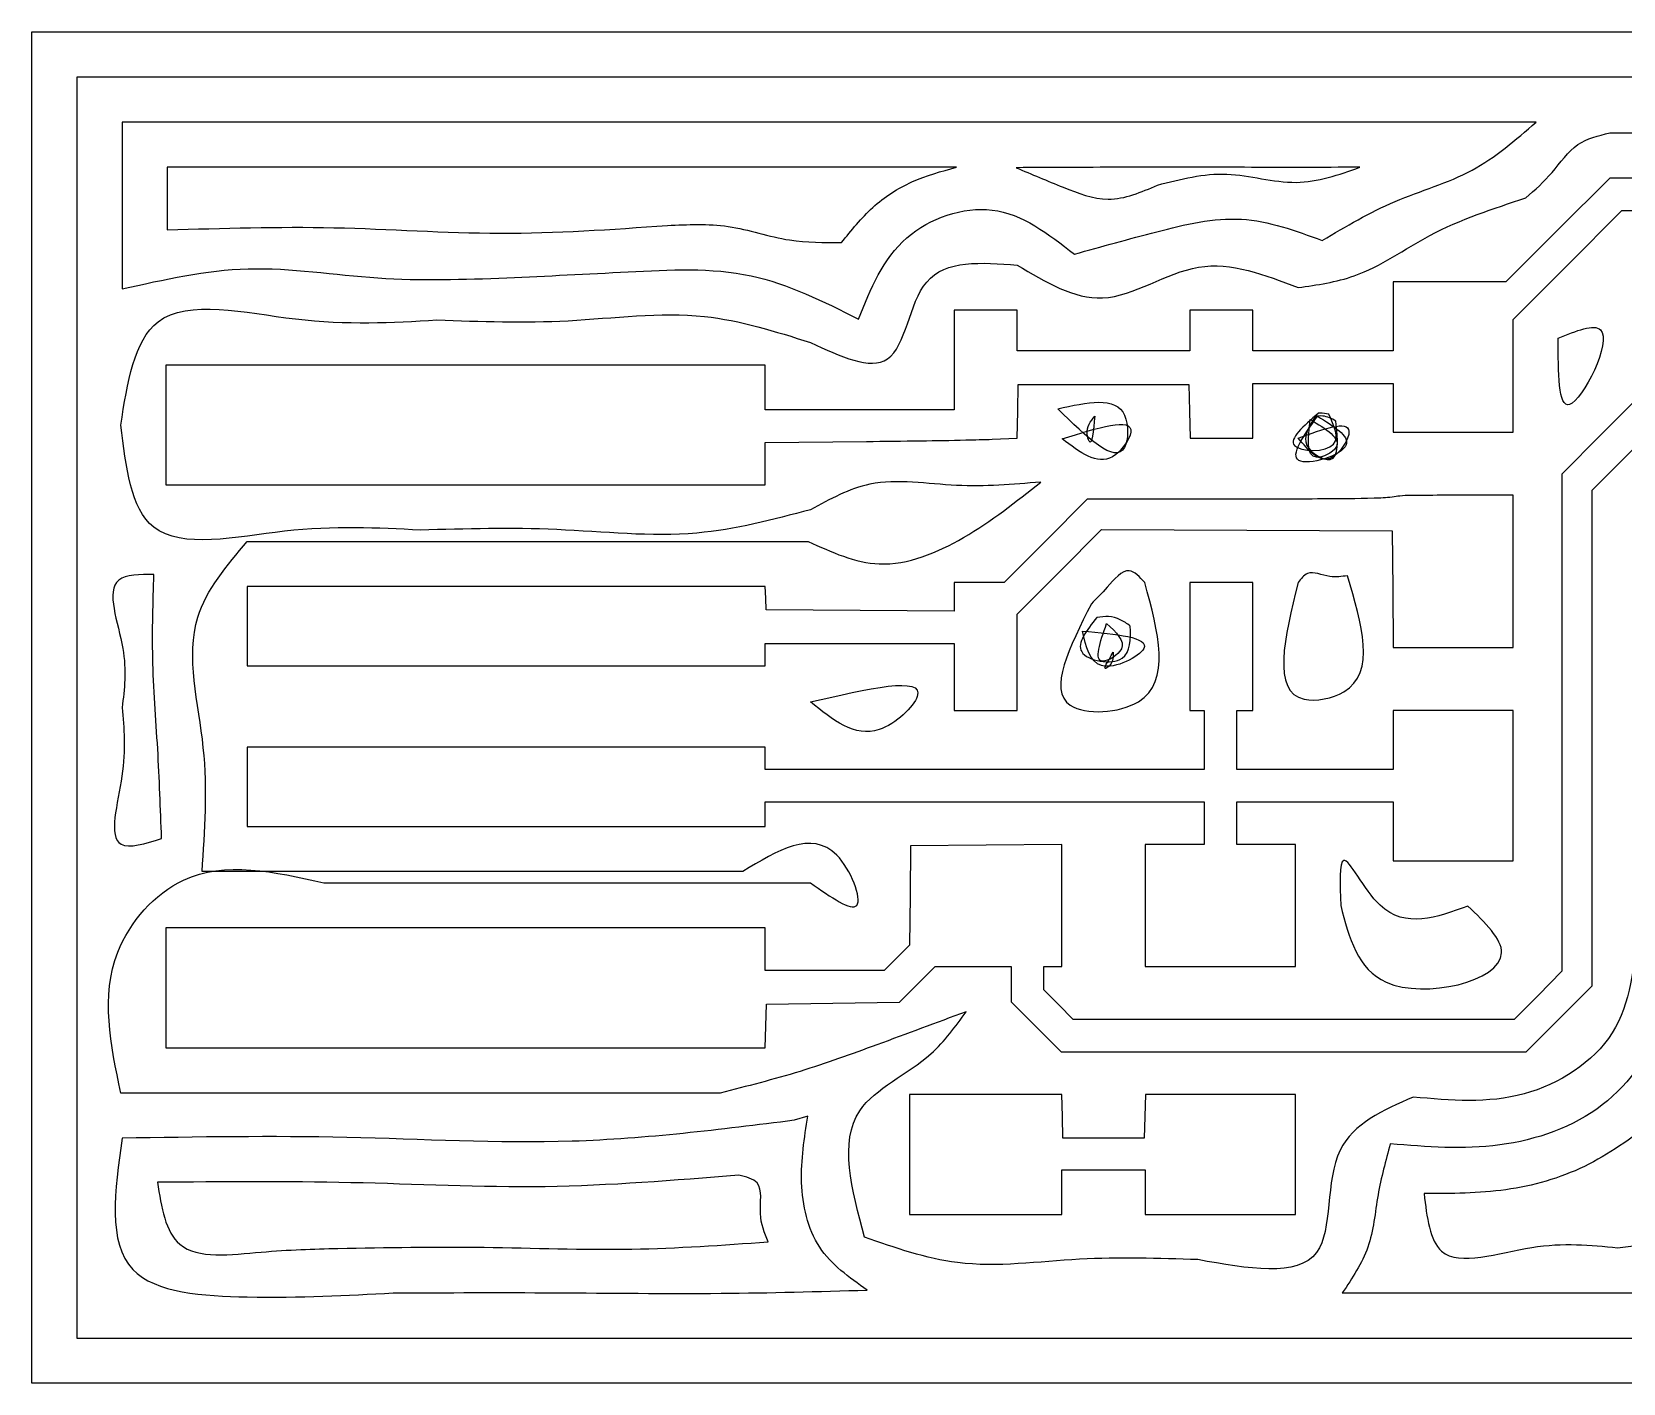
# Model space of a CAD drawing. Extents: x 61.3 to 109.4, y 176.4 to 193.3.
# Drawn here: x 61.31 to 81.2, y 176.38 to 193.27 of the extents above; entities that cross this region are included whole.
import ezdxf

# ---------------------------------------------------------------- set-up
doc = ezdxf.new("R2010")
doc.units = 0
doc.layers.add('Layer_1', color=7, linetype='CONTINUOUS')

msp = doc.modelspace()

# ---------------------------------------------------------------- linework, layer by layer
at = {"layer": 'Layer_1', "color": 7}
for p, q in [((61.305226, 184.824242), (61.305226, 193.269742)), ((61.305226, 193.269742), (85.371726, 193.269742)), ((81.030298, 192.005603), (81.030298, 192.005617)), ((73.610391, 191.571816), (73.610391, 191.571811)), ((81.030561, 191.440953), (80.381102, 190.793253)), ((93.791648, 191.440953), (81.030561, 191.440953)), ((80.501095, 190.354936), (81.18037, 191.034558)), ((81.18037, 191.034558), (93.791388, 191.034558)), ((62.998395, 190.793493), (62.998395, 190.793493)), ((80.381102, 190.793253), (79.731644, 190.145553)), ((79.821823, 189.675311), (80.501095, 190.354936)), ((62.433951, 190.055967), (62.433951, 190.055967)), ((79.027429, 190.145553), (78.323214, 190.145553)), ((78.323214, 190.145553), (78.323214, 189.713753)), ((79.731644, 190.145553), (79.027429, 190.145553)), ((73.230514, 189.789953), (72.836814, 189.789953)), ((72.836814, 189.789953), (72.836814, 189.167653)), ((73.624214, 189.789953), (73.230514, 189.789953)), ((73.624214, 189.535953), (73.624214, 189.789953)), ((76.176914, 189.789953), (75.783214, 189.789953)), ((75.783214, 189.789953), (75.783214, 189.535953)), ((76.570614, 189.789953), (76.176914, 189.789953)), ((76.570614, 189.535953), (76.570614, 189.789953)), ((78.323214, 189.713753), (78.323214, 189.281953)), ((79.821823, 188.970636), (79.821823, 189.675311)), ((73.624214, 189.281953), (73.624214, 189.535953)), ((75.783214, 189.535953), (75.783214, 189.281953)), ((76.570614, 189.281953), (76.570614, 189.535953)), ((80.386479, 189.441363), (80.386479, 189.441363)), ((74.703714, 189.281953), (73.624214, 189.281953)), ((75.783214, 189.281953), (74.703714, 189.281953)), ((77.446914, 189.281953), (76.570614, 189.281953)), ((78.323214, 189.281953), (77.446914, 189.281953)), ((66.728114, 189.104153), (62.981614, 189.104153)), ((62.981614, 189.104153), (62.981614, 188.354853)), ((70.474614, 189.104153), (66.728114, 189.104153)), ((70.474614, 188.824753), (70.474614, 189.104153)), ((72.836814, 189.167653), (72.836814, 188.545353)), ((70.474614, 188.545353), (70.474614, 188.824753)), ((73.629845, 188.52779), (73.636928, 188.862858)), ((73.636928, 188.862858), (74.703728, 188.862858)), ((74.703728, 188.862858), (75.770528, 188.862858)), ((75.770528, 188.862858), (75.777612, 188.526308)), ((76.570623, 188.532658), (76.570623, 188.875558)), ((76.570623, 188.875558), (77.446923, 188.875558)), ((77.446923, 188.875558), (78.323223, 188.875558)), ((78.323223, 188.875558), (78.323223, 188.570758)), ((79.821823, 188.265958), (79.821823, 188.970636)), ((81.422031, 188.737453), (80.926731, 188.239895)), ((71.655714, 188.545353), (70.474614, 188.545353)), ((72.836814, 188.545353), (71.655714, 188.545353)), ((73.622761, 188.192722), (73.629845, 188.52779)), ((74.131289, 188.557215), (74.131289, 188.557215)), ((74.592657, 188.467299), (74.592657, 188.467299)), ((75.777612, 188.526308), (75.784696, 188.189758)), ((76.570623, 188.189758), (76.570623, 188.532658)), ((77.287549, 188.42437), (77.287549, 188.42437)), ((77.355347, 188.465605), (77.355347, 188.465605)), ((77.377948, 188.464609), (77.377948, 188.464609)), ((77.434172, 188.504295), (77.391175, 188.503166)), ((77.391175, 188.503166), (77.391175, 188.503194)), ((77.519059, 188.492724), (77.434172, 188.504295)), ((78.323223, 188.570758), (78.323223, 188.265958)), ((62.981614, 188.354853), (62.981614, 187.605553)), ((78.323223, 188.265958), (79.072523, 188.265958)), ((79.072523, 188.265958), (79.821823, 188.265958)), ((80.926731, 188.239895), (80.431431, 187.742335)), ((81.174048, 187.903673), (81.535668, 188.265942)), ((70.474614, 188.138027), (71.738264, 188.149965)), ((70.474614, 187.87179), (70.474614, 188.138027)), ((73.312336, 188.177312), (73.622761, 188.192722)), ((74.186963, 188.18075), (74.186963, 188.18075)), ((75.784696, 188.189758), (76.177659, 188.189758)), ((76.177659, 188.189758), (76.570623, 188.189758)), ((77.134861, 188.189555), (77.134861, 188.189555)), ((70.474614, 187.605553), (70.474614, 187.87179)), ((80.812426, 187.541407), (81.174048, 187.903673)), ((62.981614, 187.605553), (66.728114, 187.605553)), ((66.728114, 187.605553), (70.474614, 187.605553)), ((80.431431, 187.742335), (80.431431, 184.634636)), ((74.500071, 187.427849), (73.979837, 186.907149)), ((76.397457, 187.427849), (74.500071, 187.427849)), ((79.821837, 187.478649), (79.074035, 187.478649)), ((79.821837, 186.526149), (79.821837, 187.478649)), ((80.812426, 184.443778), (80.812426, 187.541407)), ((74.150643, 186.518591), (74.677061, 187.047187)), ((74.677061, 187.047187), (76.493793, 187.040668)), ((76.493793, 187.040668), (78.310526, 187.034149)), ((78.310526, 187.034149), (78.317271, 186.303899)), ((73.979837, 186.907149), (73.459602, 186.386449)), ((73.624226, 185.989991), (74.150643, 186.518591)), ((79.821837, 185.573649), (79.821837, 186.526149)), ((67.234864, 186.335649), (63.997631, 186.335649)), ((63.997631, 186.335649), (63.997631, 185.840349)), ((70.472097, 186.335649), (67.234864, 186.335649)), ((70.479717, 186.189599), (70.472097, 186.335649)), ((73.148218, 186.386449), (72.836837, 186.386449)), ((72.836837, 186.386449), (72.836837, 186.208395)), ((72.836837, 186.208395), (72.836837, 186.030341)), ((73.459602, 186.386449), (73.148218, 186.386449)), ((76.176926, 186.386342), (75.783226, 186.386342)), ((75.783226, 186.386342), (75.783226, 185.586242)), ((76.570626, 186.386342), (76.176926, 186.386342)), ((76.570626, 185.586242), (76.570626, 186.386342)), ((77.134861, 186.386545), (77.134861, 186.386545)), ((78.317271, 186.303899), (78.324016, 185.573649)), ((70.487337, 186.043549), (70.479717, 186.189599)), ((71.662087, 186.036945), (70.487337, 186.043549)), ((72.836837, 186.030341), (71.662087, 186.036945)), ((74.550764, 186.120308), (74.550764, 186.120308)), ((63.997631, 185.840349), (63.997631, 185.345049)), ((73.624226, 185.388124), (73.624226, 185.989991)), ((74.618562, 185.949414), (74.618562, 185.949414)), ((74.740381, 185.873346), (74.740381, 185.873346)), ((70.474631, 185.484749), (70.474631, 185.624449)), ((70.474631, 185.624449), (71.655731, 185.624449)), ((71.655731, 185.624449), (72.836831, 185.624449)), ((72.836831, 185.624449), (72.836831, 185.205349)), ((74.437765, 185.78019), (74.437765, 185.78019)), ((70.474631, 185.345049), (70.474631, 185.484749)), ((74.823616, 185.514399), (74.823616, 185.514399)), ((75.783226, 185.586242), (75.783226, 184.786142)), ((76.570626, 184.786142), (76.570626, 185.586242)), ((78.324016, 185.573649), (79.072926, 185.573649)), ((79.072926, 185.573649), (79.821837, 185.573649)), ((63.997631, 185.345049), (67.236131, 185.345049)), ((67.236131, 185.345049), (70.474631, 185.345049)), ((73.624231, 185.388119), (73.624226, 185.388124)), ((73.624231, 184.786249), (73.624231, 185.388119)), ((72.836831, 185.205349), (72.836831, 184.786249)), ((61.305226, 176.378742), (61.305226, 184.824242)), ((61.305226, 184.824242), (61.305226, 184.824242)), ((61.869506, 184.824383), (61.869506, 184.824383)), ((62.433951, 184.824275), (62.433951, 184.824275)), ((71.038971, 184.893276), (71.038971, 184.893276)), ((72.836831, 184.786249), (73.230531, 184.786249)), ((73.230531, 184.786249), (73.624231, 184.786249)), ((75.783226, 184.786142), (75.872126, 184.786142)), ((75.872126, 184.786142), (75.961026, 184.786142)), ((75.961026, 184.786142), (75.961026, 184.417842)), ((76.367426, 184.417842), (76.367426, 184.786142)), ((76.367426, 184.786142), (76.469026, 184.786142)), ((76.469026, 184.786142), (76.570626, 184.786142)), ((79.072526, 184.786142), (78.323226, 184.786142)), ((78.323226, 184.786142), (78.323226, 184.417842)), ((79.821826, 184.786142), (79.072526, 184.786142)), ((79.821826, 183.846342), (79.821826, 184.786142)), ((80.431431, 184.634636), (80.431431, 181.526938)), ((75.961026, 184.417842), (75.961026, 184.049542)), ((76.367426, 184.049542), (76.367426, 184.417842)), ((78.323226, 184.417842), (78.323226, 184.049542)), ((80.812426, 181.346149), (80.812426, 184.443778)), ((67.236126, 184.328942), (63.997626, 184.328942)), ((63.997626, 184.328942), (63.997626, 183.833642)), ((70.474626, 184.328942), (67.236126, 184.328942)), ((70.474626, 184.189242), (70.474626, 184.328942)), ((70.474626, 184.049542), (70.474626, 184.189242)), ((73.217826, 184.049542), (70.474626, 184.049542)), ((75.961026, 184.049542), (73.217826, 184.049542)), ((77.345326, 184.049542), (76.367426, 184.049542)), ((78.323226, 184.049542), (77.345326, 184.049542)), ((63.997626, 183.833642), (63.997626, 183.338342)), ((79.821826, 182.906542), (79.821826, 183.846342)), ((70.474626, 183.490742), (70.474626, 183.643142)), ((70.474626, 183.643142), (73.217826, 183.643142)), ((73.217826, 183.643142), (75.961026, 183.643142)), ((75.961026, 183.643142), (75.961026, 183.376442)), ((76.367426, 183.376442), (76.367426, 183.643142)), ((76.367426, 183.643142), (77.345326, 183.643142)), ((77.345326, 183.643142), (78.323226, 183.643142)), ((78.323226, 183.643142), (78.323226, 183.274842)), ((70.474626, 183.338342), (70.474626, 183.490742)), ((63.997626, 183.338342), (67.236126, 183.338342)), ((67.236126, 183.338342), (70.474626, 183.338342)), ((75.961026, 183.376442), (75.961026, 183.109742)), ((76.367426, 183.109742), (76.367426, 183.376442)), ((78.323226, 183.274842), (78.323226, 182.906542)), ((72.290731, 183.097027), (72.28393, 182.474942)), ((73.236881, 183.103688), (72.290731, 183.097027)), ((74.183031, 183.110348), (73.236881, 183.103688)), ((74.183031, 182.348041), (74.183031, 183.110348)), ((75.592726, 183.109742), (75.224426, 183.109742)), ((75.224426, 183.109742), (75.224426, 182.347742)), ((75.961026, 183.109742), (75.592726, 183.109742)), ((76.735726, 183.109742), (76.367426, 183.109742)), ((77.104026, 183.109742), (76.735726, 183.109742)), ((77.104026, 182.347742), (77.104026, 183.109742)), ((78.323226, 182.906542), (79.072526, 182.906542)), ((79.072526, 182.906542), (79.821826, 182.906542)), ((72.28393, 182.474942), (72.277128, 181.852856)), ((74.183031, 181.58573), (74.183031, 182.348041)), ((75.224426, 182.347742), (75.224426, 181.585742)), ((77.104026, 181.585742), (77.104026, 182.347742)), ((77.104026, 182.347742), (77.104026, 182.347742)), ((77.668436, 182.347812), (77.668436, 182.347812)), ((66.728159, 182.068327), (62.981659, 182.068327)), ((62.981659, 182.068327), (62.981659, 181.319027)), ((70.474659, 182.068327), (66.728159, 182.068327)), ((70.474659, 181.801627), (70.474659, 182.068327)), ((72.277128, 181.852856), (72.119577, 181.693892)), ((70.474659, 181.534927), (70.474659, 181.801627)), ((72.119577, 181.693892), (71.962027, 181.534927)), ((71.218343, 181.534927), (70.474659, 181.534927)), ((71.962027, 181.534927), (71.218343, 181.534927)), ((72.373318, 181.363477), (72.596567, 181.585727)), ((72.596567, 181.585727), (73.072315, 181.585727)), ((73.072315, 181.585727), (73.548062, 181.585727)), ((73.548062, 181.585727), (73.548062, 181.364598)), ((73.954431, 181.440279), (73.954431, 181.58573)), ((73.954431, 181.58573), (74.068731, 181.58573)), ((73.954431, 181.294824), (73.954431, 181.440279)), ((74.068731, 181.58573), (74.183031, 181.58573)), ((75.224426, 181.585742), (76.164226, 181.585742)), ((76.164226, 181.585742), (77.104026, 181.585742)), ((80.431431, 181.526938), (80.134333, 181.226134)), ((62.981659, 181.319027), (62.981659, 180.569727)), ((72.150066, 181.141227), (72.373318, 181.363477)), ((73.548062, 181.364598), (73.548062, 181.143468)), ((74.137946, 181.110079), (73.954431, 181.294824)), ((80.398823, 180.932544), (80.812426, 181.346149)), ((70.480166, 180.842777), (70.487362, 181.115827)), ((70.487362, 181.115827), (71.318715, 181.128527)), ((71.318715, 181.128527), (72.150066, 181.141227)), ((73.548062, 181.143468), (73.860333, 180.831198)), ((74.321458, 180.92533), (74.137946, 181.110079)), ((80.134333, 181.226134), (79.837235, 180.92533)), ((70.472941, 180.569727), (70.480166, 180.842777)), ((77.079348, 180.92533), (74.321458, 180.92533)), ((79.837235, 180.92533), (77.079348, 180.92533)), ((79.985258, 180.518927), (80.39886, 180.93253)), ((80.39886, 180.93253), (80.398823, 180.932544)), ((73.860333, 180.831198), (74.172603, 180.518927)), ((62.981659, 180.569727), (66.727301, 180.569727)), ((66.727301, 180.569727), (70.472941, 180.569727)), ((74.172603, 180.518927), (77.07893, 180.518927)), ((77.07893, 180.518927), (79.985258, 180.518927)), ((73.22969, 179.985542), (72.278048, 179.985542)), ((72.278048, 179.985542), (72.278048, 179.236242)), ((74.181329, 179.985542), (73.22969, 179.985542)), ((74.188526, 179.712492), (74.181329, 179.985542)), ((75.226144, 179.985542), (75.218919, 179.712492)), ((76.165083, 179.985542), (75.226144, 179.985542)), ((77.104026, 179.985542), (76.165083, 179.985542)), ((77.104026, 179.236242), (77.104026, 179.985542)), ((71.006451, 179.716702), (70.836674, 179.664336)), ((70.836674, 179.664336), (70.836674, 179.664336)), ((74.195723, 179.439442), (74.188526, 179.712492)), ((75.218919, 179.712492), (75.211723, 179.439442)), ((74.703723, 179.439442), (74.195723, 179.439442)), ((75.211723, 179.439442), (74.703723, 179.439442)), ((72.278048, 179.236242), (72.278048, 178.486942)), ((74.183026, 178.766342), (74.183026, 179.045742)), ((74.183026, 179.045742), (74.703726, 179.045742)), ((74.703726, 179.045742), (75.224426, 179.045742)), ((75.224426, 179.045742), (75.224426, 178.766342)), ((77.104026, 178.486942), (77.104026, 179.236242)), ((70.141592, 178.979298), (70.141592, 178.979298)), ((74.183048, 178.766342), (74.183026, 178.766342)), ((74.183048, 178.486942), (74.183048, 178.766342)), ((75.224426, 178.766342), (75.224426, 178.486942)), ((72.278048, 178.486942), (73.230548, 178.486942)), ((73.230548, 178.486942), (74.183048, 178.486942)), ((75.224426, 178.486942), (76.164226, 178.486942)), ((76.164226, 178.486942), (77.104026, 178.486942)), ((85.371726, 176.378742), (61.305226, 176.378742))]:
    msp.add_line(p, q, dxfattribs=at)
for points, knots in [([(108.873838, 192.705108), (103.651134, 192.705108), (93.205726, 192.705108), (77.537616, 192.705108), (67.092209, 192.705108), (61.869506, 192.705108)], [0, 0, 0, 0, 15.668111, 31.336222, 47.004331, 47.004331, 47.004331, 47.004331]), ([(61.869506, 192.705108), (61.869506, 191.829472), (61.869506, 190.0782), (61.869506, 187.451292), (61.869506, 185.700019), (61.869506, 184.824383)], [0, 0, 0, 0, 2.626908, 5.253816, 7.880725, 7.880725, 7.880725, 7.880725]), ([(80.109218, 192.140664), (78.145299, 192.140664), (74.217462, 192.140664), (68.325706, 192.140664), (64.397869, 192.140664), (62.433951, 192.140664)], [0, 0, 0, 0, 5.891756, 11.783512, 17.675267, 17.675267, 17.675267, 17.675267]), ([(77.436926, 190.661754), (77.733458, 190.837932), (78.328156, 191.191259), (79.335032, 191.468127), (79.854412, 191.919313), (80.109218, 192.140664)], [0, 0, 0, 0, 1.03266, 2.071015, 3.071039, 3.071039, 3.071039, 3.071039]), ([(79.982438, 191.193111), (80.095719, 191.29373), (80.327124, 191.49927), (80.587077, 191.898608), (80.888585, 191.971393), (81.030298, 192.005603)], [0, 0, 0, 0, 0.456656, 0.932833, 1.355131, 1.355131, 1.355131, 1.355131]), ([(81.030298, 192.005617), (83.892025, 192.005617), (89.615477, 192.005617), (98.200656, 192.005617), (103.924107, 192.005617), (106.785833, 192.005617)], [0, 0, 0, 0, 8.585179, 17.170358, 25.755535, 25.755535, 25.755535, 25.755535]), ([(72.8657, 191.576219), (71.769332, 191.576219), (69.576598, 191.576219), (66.287496, 191.576219), (64.094762, 191.576219), (62.998395, 191.576219)], [0, 0, 0, 0, 3.289102, 6.578204, 9.867305, 9.867305, 9.867305, 9.867305]), ([(62.998395, 191.576219), (62.998395, 191.489249), (62.998395, 191.31531), (62.998395, 191.054401), (62.998395, 190.880462), (62.998395, 190.793493)], [0, 0, 0, 0, 0.260909, 0.521818, 0.782726, 0.782726, 0.782726, 0.782726]), ([(71.427577, 190.635846), (71.550157, 190.789018), (71.795353, 191.095406), (72.296962, 191.424469), (72.676157, 191.525645), (72.8657, 191.576219)], [0, 0, 0, 0, 0.586333, 1.172835, 1.759001, 1.759001, 1.759001, 1.759001]), ([(77.907665, 191.576219), (77.426488, 191.575958), (76.461094, 191.575433), (75.028663, 191.578479), (74.07742, 191.57401), (73.610391, 191.571816)], [0, 0, 0, 0, 1.44353, 2.896185, 4.297283, 4.297283, 4.297283, 4.297283]), ([(75.378688, 191.354079), (75.666593, 191.42839), (76.240287, 191.576466), (77.097447, 191.294341), (77.643001, 191.484142), (77.907665, 191.576219)], [0, 0, 0, 0, 0.876957, 1.747474, 2.567701, 2.567701, 2.567701, 2.567701]), ([(73.610391, 191.571811), (73.804094, 191.49016), (74.174135, 191.334177), (74.783009, 191.097571), (75.173519, 191.26573), (75.378688, 191.354079)], [0, 0, 0, 0, 0.637731, 1.218291, 1.860963, 1.860963, 1.860963, 1.860963]), ([(77.134861, 190.071938), (77.373975, 190.106402), (77.971336, 190.1925), (78.822021, 190.816079), (79.572864, 191.060036), (79.982438, 191.193111)], [0, 0, 0, 0, 0.716277, 1.789425, 3.077367, 3.077367, 3.077367, 3.077367]), ([(71.638693, 189.680039), (71.792111, 190.056722), (72.090746, 190.789952), (73.378687, 191.238251), (74.013841, 190.743417), (74.337994, 190.490877)], [0, 0, 0, 0, 1.182714, 2.302201, 3.469025, 3.469025, 3.469025, 3.469025]), ([(62.998395, 190.793493), (63.693192, 190.815017), (65.080674, 190.858002), (67.164723, 190.702707), (68.553441, 190.800231), (69.250278, 190.849167)], [0, 0, 0, 0, 2.084396, 4.162461, 6.255406, 6.255406, 6.255406, 6.255406]), ([(69.250278, 190.849167), (69.505505, 190.861626), (70.024857, 190.886978), (70.727906, 190.633393), (71.209541, 190.635082), (71.427577, 190.635846)], [0, 0, 0, 0, 0.759863, 1.546215, 2.19665, 2.19665, 2.19665, 2.19665]), ([(74.337994, 190.490877), (74.678818, 190.585462), (75.360775, 190.774719), (76.426447, 191.032215), (77.102722, 190.78428), (77.436926, 190.661754)], [0, 0, 0, 0, 1.068198, 2.137363, 3.181945, 3.181945, 3.181945, 3.181945]), ([(71.038971, 189.386228), (71.413718, 189.211816), (72.19964, 188.846038), (72.309308, 190.45457), (73.176371, 190.388357), (73.624172, 190.35416)], [0, 0, 0, 0, 0.983253, 2.062087, 3.214357, 3.214357, 3.214357, 3.214357]), ([(73.624172, 190.35416), (73.978684, 190.141134), (74.723493, 189.69358), (75.886594, 190.557591), (76.717428, 190.234345), (77.134861, 190.071938)], [0, 0, 0, 0, 1.143054, 2.401493, 3.67221, 3.67221, 3.67221, 3.67221]), ([(62.433951, 190.055967), (62.957201, 190.174109), (64.014508, 190.412833), (65.625826, 190.139005), (66.705654, 190.175936), (67.243302, 190.194324)], [0, 0, 0, 0, 1.593668, 3.220253, 4.833246, 4.833246, 4.833246, 4.833246]), ([(67.243302, 190.194324), (67.745859, 190.218631), (68.75799, 190.267584), (70.295555, 190.353972), (71.200234, 189.90004), (71.638693, 189.680039)], [0, 0, 0, 0, 1.517271, 3.055728, 4.50258, 4.50258, 4.50258, 4.50258]), ([(62.417412, 188.354904), (62.500641, 188.884069), (62.688208, 190.076614), (64.704752, 189.572644), (65.808772, 189.636218), (66.368524, 189.66845)], [0, 0, 0, 0, 1.370953, 3.089625, 4.857186, 4.857186, 4.857186, 4.857186]), ([(66.368524, 189.66845), (66.914718, 189.649403), (68.027756, 189.610588), (69.61366, 189.836886), (70.600193, 189.524962), (71.038971, 189.386228)], [0, 0, 0, 0, 1.641825, 3.345716, 4.710612, 4.710612, 4.710612, 4.710612]), ([(80.386479, 189.441363), (80.386824, 189.005883), (80.387584, 188.046999), (81.259836, 189.793117), (80.611867, 189.532141), (80.386479, 189.441363)], [0, 0, 0, 0, 0.841493, 1.852882, 2.392316, 2.392316, 2.392316, 2.392316]), ([(74.131289, 188.557215), (74.49101, 188.205751), (75.000281, 187.70817), (75.029616, 188.760345), (74.493911, 188.639211), (74.131289, 188.557215)], [0, 0, 0, 0, 0.962952, 1.363289, 2.202032, 2.202032, 2.202032, 2.202032]), ([(74.186963, 188.18075), (74.40406, 188.01421), (74.745257, 187.752473), (75.264837, 188.526216), (74.628132, 188.322148), (74.186963, 188.18075)], [0, 0, 0, 0, 0.666607, 1.047656, 1.907378, 1.907378, 1.907378, 1.907378]), ([(74.592657, 188.467299), (74.540842, 188.400693), (74.468708, 188.307968), (74.554077, 188.038317), (74.575849, 188.280409), (74.592657, 188.467299)], [0, 0, 0, 0, 0.242835, 0.338061, 0.660449, 0.660449, 0.660449, 0.660449]), ([(77.391175, 188.503194), (77.202493, 188.342462), (76.830944, 188.025949), (77.736444, 188.005147), (77.585408, 188.343909), (77.519059, 188.492724)], [0, 0, 0, 0, 0.504577, 0.993606, 1.376736, 1.376736, 1.376736, 1.376736]), ([(77.377948, 188.464609), (77.204941, 188.221293), (76.852084, 187.725034), (78.025937, 188.069236), (77.578347, 188.342335), (77.377948, 188.464609)], [0, 0, 0, 0, 0.599843, 1.22342, 1.728958, 1.728958, 1.728958, 1.728958]), ([(77.134861, 188.189555), (77.266834, 188.038004), (77.514038, 187.754127), (77.965733, 188.495303), (77.449295, 188.305262), (77.134861, 188.189555)], [0, 0, 0, 0, 0.472462, 0.884992, 1.52712, 1.52712, 1.52712, 1.52712]), ([(77.355347, 188.465605), (77.273707, 188.339828), (77.119429, 188.102141), (77.672828, 187.780424), (77.630885, 188.172935), (77.60615, 188.404419)], [0, 0, 0, 0, 0.380535, 0.719113, 1.205836, 1.205836, 1.205836, 1.205836]), ([(77.287549, 188.42437), (77.259394, 188.194354), (77.215164, 187.833019), (77.790626, 188.120034), (77.482882, 188.306204), (77.287549, 188.42437)], [0, 0, 0, 0, 0.478475, 0.751644, 1.226316, 1.226316, 1.226316, 1.226316]), ([(77.60615, 188.404419), (77.580906, 188.41948), (77.530424, 188.449596), (77.443356, 188.471157), (77.384679, 188.467455), (77.355347, 188.465605)], [0, 0, 0, 0, 0.087902, 0.175785, 0.263625, 0.263625, 0.263625, 0.263625]), ([(66.163472, 187.041357), (65.625845, 187.069278), (64.571734, 187.124023), (62.618671, 186.670736), (62.479919, 187.831839), (62.417412, 188.354904)], [0, 0, 0, 0, 1.701197, 3.33549, 4.675288, 4.675288, 4.675288, 4.675288]), ([(71.738264, 188.149965), (71.964613, 188.15255), (72.379476, 188.157288), (72.904219, 188.164879), (73.202499, 188.173966), (73.312336, 188.177312)], [0, 0, 0, 0, 0.679094, 1.244679, 1.57434, 1.57434, 1.57434, 1.57434]), ([(71.009758, 186.900246), (71.30328, 186.76624), (71.944343, 186.473564), (73.020599, 186.925551), (73.610797, 187.397458), (73.916867, 187.642182)], [0, 0, 0, 0, 0.931935, 2.035388, 3.224053, 3.224053, 3.224053, 3.224053]), ([(73.916867, 187.642182), (73.568549, 187.612157), (72.861624, 187.55122), (71.84945, 187.738145), (71.281565, 187.428743), (71.038971, 187.29657)], [0, 0, 0, 0, 1.052468, 2.136021, 2.944111, 2.944111, 2.944111, 2.944111]), ([(79.074035, 187.478649), (78.939135, 187.476859), (78.717379, 187.473916), (78.461427, 187.4778), (78.268764, 187.444659), (77.945421, 187.434434), (77.308091, 187.42904), (76.745437, 187.428304), (76.397457, 187.427849)], [0, 0, 0, 0, 0.405152, 0.666012, 0.76461, 0.990573, 1.634461, 2.678182, 2.678182, 2.678182, 2.678182]), ([(71.038971, 187.29657), (70.568431, 187.172049), (69.528127, 186.896747), (67.881388, 187.089194), (66.730545, 187.057147), (66.163472, 187.041357)], [0, 0, 0, 0, 1.448341, 3.202096, 4.905686, 4.905686, 4.905686, 4.905686]), ([(63.433302, 182.773849), (63.46921, 183.283443), (63.543006, 184.33074), (63.116472, 185.85935), (63.741973, 186.598145), (63.997747, 186.900246)], [0, 0, 0, 0, 1.547962, 3.181313, 4.311247, 4.311247, 4.311247, 4.311247]), ([(63.997747, 186.900246), (64.776859, 186.900246), (66.335083, 186.900246), (68.672421, 186.900246), (70.230646, 186.900246), (71.009758, 186.900246)], [0, 0, 0, 0, 2.337336, 4.674673, 7.012011, 7.012011, 7.012011, 7.012011]), ([(62.831926, 186.487846), (62.655733, 186.487214), (62.14164, 186.485371), (62.523831, 185.547541), (62.46243, 185.053447), (62.433951, 184.824275)], [0, 0, 0, 0, 0.445417, 1.299625, 2.038563, 2.038563, 2.038563, 2.038563]), ([(62.926736, 183.186616), (62.913508, 183.559692), (62.886801, 184.312877), (62.797367, 185.411908), (62.820757, 186.140116), (62.831926, 186.487846)], [0, 0, 0, 0, 1.120004, 2.26112, 3.304019, 3.304019, 3.304019, 3.304019]), ([(75.218838, 186.386545), (75.154941, 186.456634), (75.000331, 186.626231), (74.753057, 186.324843), (74.613884, 186.184127), (74.550764, 186.120308)], [0, 0, 0, 0, 0.242961, 0.587895, 0.874172, 0.874172, 0.874172, 0.874172]), ([(77.134861, 186.386545), (76.966736, 185.70234), (76.740649, 184.782254), (78.176471, 185.050749), (77.93238, 185.866331), (77.751119, 186.471982)], [0, 0, 0, 0, 1.460504, 1.964016, 3.416655, 3.416655, 3.416655, 3.416655]), ([(77.751119, 186.471982), (77.678943, 186.46056), (77.514784, 186.434582), (77.269187, 186.562055), (77.170772, 186.433466), (77.134861, 186.386545)], [0, 0, 0, 0, 0.220964, 0.502563, 0.664354, 0.664354, 0.664354, 0.664354]), ([(74.550764, 186.120308), (74.277344, 185.581998), (73.823888, 184.689233), (75.649491, 184.7958), (75.386324, 185.767884), (75.218838, 186.386545)], [0, 0, 0, 0, 1.294649, 2.147123, 3.639355, 3.639355, 3.639355, 3.639355]), ([(74.618562, 185.949414), (74.491884, 185.789238), (74.226378, 185.453525), (75.046482, 185.308645), (75.040269, 185.677396), (75.037487, 185.84248)], [0, 0, 0, 0, 0.46699, 0.978767, 1.393589, 1.393589, 1.393589, 1.393589]), ([(74.740381, 185.873346), (74.65972, 185.641284), (74.531039, 185.271067), (75.063623, 185.577546), (74.857267, 185.766383), (74.740381, 185.873346)], [0, 0, 0, 0, 0.472504, 0.753802, 1.1213, 1.1213, 1.1213, 1.1213]), ([(75.037487, 185.84248), (74.996867, 185.871537), (74.915625, 185.929655), (74.767058, 185.97006), (74.667999, 185.956287), (74.618562, 185.949414)], [0, 0, 0, 0, 0.149212, 0.298433, 0.447095, 0.447095, 0.447095, 0.447095]), ([(74.437765, 185.78019), (74.483681, 185.585053), (74.58258, 185.164747), (75.580948, 185.67728), (74.859154, 185.742257), (74.437765, 185.78019)], [0, 0, 0, 0, 0.493621, 1.063207, 1.862183, 1.862183, 1.862183, 1.862183]), ([(74.823616, 185.514399), (74.75733, 185.403358), (74.670669, 185.258185), (74.823142, 185.380325), (74.82342, 185.458966), (74.823616, 185.514399)], [0, 0, 0, 0, 0.221953, 0.290175, 0.45312, 0.45312, 0.45312, 0.45312]), ([(71.038971, 184.893276), (71.315043, 184.669859), (71.779461, 184.294021), (72.804589, 185.304606), (71.753152, 185.059656), (71.038971, 184.893276)], [0, 0, 0, 0, 0.925802, 1.557413, 2.894924, 2.894924, 2.894924, 2.894924]), ([(61.869506, 184.824383), (61.869506, 183.948686), (61.869506, 182.197291), (61.869506, 179.570199), (61.869506, 177.818805), (61.869506, 176.943107)], [0, 0, 0, 0, 2.627091, 5.254183, 7.881276, 7.881276, 7.881276, 7.881276]), ([(62.433951, 184.824275), (62.457783, 184.566074), (62.505286, 184.051412), (62.181104, 182.953478), (62.723457, 183.123056), (62.926736, 183.186616)], [0, 0, 0, 0, 0.857852, 1.709917, 2.220742, 2.220742, 2.220742, 2.220742]), ([(71.038971, 182.632738), (71.294855, 182.45299), (71.820141, 182.083996), (71.296938, 183.44631), (70.622538, 183.03576), (70.192305, 182.773849)], [0, 0, 0, 0, 0.642873, 1.319712, 2.512331, 2.512331, 2.512331, 2.512331]), ([(62.417412, 180.005094), (62.291146, 180.610911), (62.077438, 181.636265), (63.29051, 183.006043), (64.338674, 182.771305), (64.957412, 182.632738)], [0, 0, 0, 0, 1.760741, 2.980082, 4.736968, 4.736968, 4.736968, 4.736968]), ([(79.25759, 182.342309), (78.867369, 182.198459), (78.220722, 181.96008), (77.63687, 183.240546), (77.658798, 182.620399), (77.668436, 182.347812)], [0, 0, 0, 0, 1.097412, 1.818556, 2.384141, 2.384141, 2.384141, 2.384141]), ([(70.192305, 182.773849), (69.441304, 182.773849), (67.939304, 182.773849), (65.686303, 182.773849), (64.184303, 182.773849), (63.433302, 182.773849)], [0, 0, 0, 0, 2.253, 4.506002, 6.759002, 6.759002, 6.759002, 6.759002]), ([(64.957412, 182.632738), (65.633142, 182.632738), (66.984599, 182.632738), (69.011786, 182.632738), (70.363243, 182.632738), (71.038971, 182.632738)], [0, 0, 0, 0, 2.027187, 4.054373, 6.081559, 6.081559, 6.081559, 6.081559]), ([(77.668436, 182.347812), (77.771848, 181.948073), (78.01333, 181.014628), (80.126039, 181.504659), (79.471545, 182.135942), (79.25759, 182.342309)], [0, 0, 0, 0, 1.114076, 2.601523, 3.323922, 3.323922, 3.323922, 3.323922]), ([(81.377014, 182.060024), (81.336046, 181.593433), (81.254209, 180.661372), (79.955509, 179.831219), (79.040005, 179.912842), (78.574084, 179.954381)], [0, 0, 0, 0, 1.341252, 2.679275, 4.065921, 4.065921, 4.065921, 4.065921]), ([(72.98366, 181.021534), (72.612472, 180.883186), (71.924055, 180.626601), (70.907438, 180.257822), (70.243689, 180.089908), (69.908428, 180.005094)], [0, 0, 0, 0, 1.188633, 2.204478, 3.241265, 3.241265, 3.241265, 3.241265]), ([(71.71366, 178.204827), (71.553724, 178.799941), (71.278487, 179.824082), (72.500397, 180.343271), (72.851904, 180.836613), (72.98366, 181.021534)], [0, 0, 0, 0, 1.58068, 2.720212, 3.403448, 3.403448, 3.403448, 3.403448]), ([(81.798693, 180.923326), (81.545919, 180.528394), (81.040011, 179.737966), (79.65452, 179.257739), (78.742079, 179.333004), (78.286901, 179.370551)], [0, 0, 0, 0, 1.37265, 2.747253, 4.115587, 4.115587, 4.115587, 4.115587]), ([(69.908428, 180.005094), (69.076093, 180.005094), (67.411423, 180.005094), (64.914418, 180.005094), (63.249748, 180.005094), (62.417412, 180.005094)], [0, 0, 0, 0, 2.497006, 4.99401, 7.491016, 7.491016, 7.491016, 7.491016]), ([(78.574084, 179.954381), (78.198789, 179.789559), (77.386452, 179.432795), (77.684954, 177.597651), (76.50731, 177.809896), (75.88195, 177.922604)], [0, 0, 0, 0, 1.127514, 2.440538, 3.927293, 3.927293, 3.927293, 3.927293]), ([(70.836674, 179.664336), (69.912155, 179.548374), (68.053778, 179.31528), (65.245128, 179.486254), (63.370125, 179.455765), (62.433951, 179.440542)], [0, 0, 0, 0, 2.789032, 5.606239, 8.415479, 8.415479, 8.415479, 8.415479]), ([(71.746731, 177.541607), (71.522673, 177.701153), (71.063648, 178.028013), (70.875053, 178.894899), (70.962766, 179.443484), (71.006451, 179.716702)], [0, 0, 0, 0, 0.800213, 1.639389, 2.472022, 2.472022, 2.472022, 2.472022]), ([(81.572145, 179.640203), (81.295594, 179.438279), (80.741947, 179.034032), (79.73538, 178.749263), (79.051983, 178.748647), (78.710234, 178.748339)], [0, 0, 0, 0, 1.021106, 2.044219, 3.067634, 3.067634, 3.067634, 3.067634]), ([(62.433951, 179.440542), (62.342884, 178.78604), (62.170457, 177.546797), (64.20589, 177.419065), (65.245097, 177.475935), (65.820617, 177.50743)], [0, 0, 0, 0, 1.645682, 3.115959, 4.940846, 4.940846, 4.940846, 4.940846]), ([(78.286901, 179.370551), (78.229685, 179.159475), (78.114651, 178.735099), (78.060676, 178.063135), (77.811456, 177.691798), (77.687729, 177.507444)], [0, 0, 0, 0, 0.657241, 1.321409, 1.976238, 1.976238, 1.976238, 1.976238]), ([(70.141592, 178.979298), (69.33534, 178.912762), (67.721606, 178.779589), (65.297007, 178.910002), (63.681083, 178.896293), (62.87437, 178.88945)], [0, 0, 0, 0, 2.424054, 4.851806, 7.272066, 7.272066, 7.272066, 7.272066]), ([(62.87437, 178.88945), (62.92479, 178.577781), (63.037578, 177.880583), (64.196544, 178.038823), (64.825639, 178.05559), (65.131047, 178.06373)], [0, 0, 0, 0, 0.824248, 1.843828, 2.805833, 2.805833, 2.805833, 2.805833]), ([(70.508701, 178.145309), (70.463832, 178.256393), (70.371936, 178.483903), (70.467545, 178.902274), (70.233945, 178.957475), (70.141592, 178.979298)], [0, 0, 0, 0, 0.366445, 0.750508, 1.001623, 1.001623, 1.001623, 1.001623]), ([(78.710234, 178.748339), (78.744775, 178.453743), (78.831083, 177.717633), (80.098029, 178.174291), (80.790274, 178.105023), (81.127865, 178.071242)], [0, 0, 0, 0, 0.751919, 1.878833, 2.951533, 2.951533, 2.951533, 2.951533]), ([(81.127865, 178.071242), (81.481416, 178.112514), (82.213429, 178.197966), (83.729831, 177.659717), (83.56291, 178.398444), (83.508012, 178.641402)], [0, 0, 0, 0, 1.172126, 2.426844, 3.041736, 3.041736, 3.041736, 3.041736]), ([(65.131047, 178.06373), (65.740031, 178.074319), (66.965341, 178.095626), (68.75944, 178.019888), (69.941722, 178.104657), (70.508701, 178.145309)], [0, 0, 0, 0, 1.827149, 3.67633, 5.380279, 5.380279, 5.380279, 5.380279]), ([(75.88195, 177.922604), (75.39029, 177.938847), (74.391277, 177.97185), (72.969415, 177.763989), (72.098397, 178.069763), (71.71366, 178.204827)], [0, 0, 0, 0, 1.478693, 3.004581, 4.211837, 4.211837, 4.211837, 4.211837]), ([(65.820617, 177.50743), (66.496396, 177.509887), (67.863148, 177.514856), (69.838817, 177.487331), (71.138163, 177.524295), (71.746731, 177.541607)], [0, 0, 0, 0, 2.027367, 4.100317, 5.926561, 5.926561, 5.926561, 5.926561]), ([(77.687729, 177.507444), (78.700551, 177.50789), (80.749324, 177.508792), (83.697599, 177.503692), (85.633038, 177.510762), (86.532531, 177.514048)], [0, 0, 0, 0, 3.038468, 6.14632, 8.844813, 8.844813, 8.844813, 8.844813]), ([(61.869506, 176.943107), (67.092209, 176.943107), (77.537616, 176.943107), (93.205726, 176.943107), (103.651134, 176.943107), (108.873838, 176.943107)], [0, 0, 0, 0, 15.668109, 31.33622, 47.004331, 47.004331, 47.004331, 47.004331])]:
    msp.add_open_spline(points, degree=3, knots=knots, dxfattribs=at)
msp.add_open_spline([(62.433951, 192.140664), (62.433951, 191.909031), (62.433951, 191.445765), (62.433951, 190.750866), (62.433951, 190.2876), (62.433951, 190.055967)], degree=3, dxfattribs=at)

doc.saveas('drawing.dxf')
